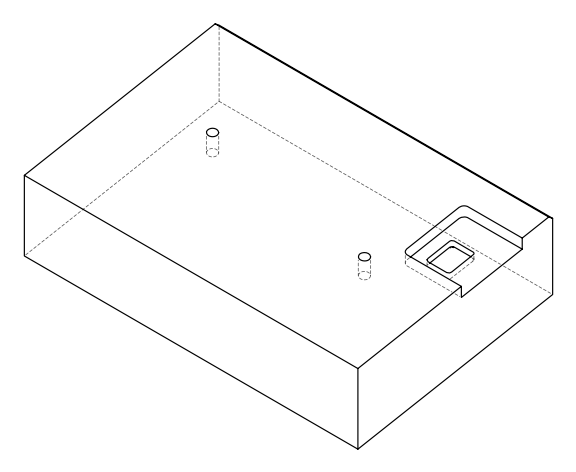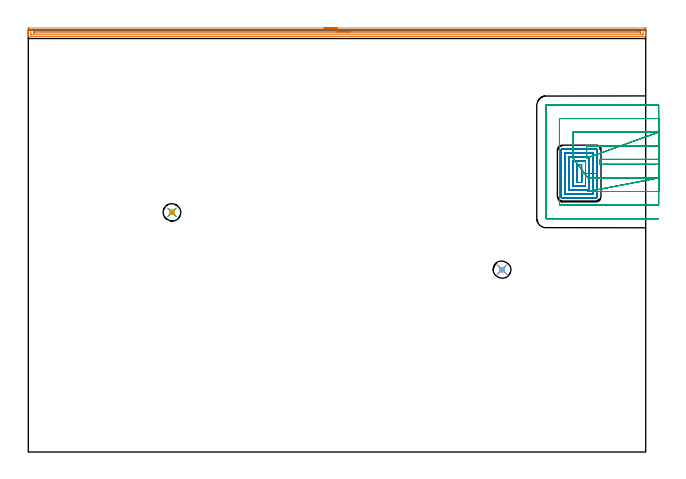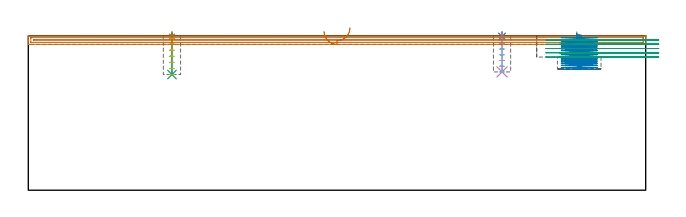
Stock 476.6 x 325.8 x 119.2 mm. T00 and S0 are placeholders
(PLAN: 9 operations, 5 tool changes, 42.6 min)
(1 SPOT_DRILL | STEP1POCKET | NXT0321_9005460120000 | 0.03 min | 2 mm3)
(2 SPOT_DRILL_1 | STEP1POCKET_1 | NXT0321_9005460120000 | 0.03 min | 2 mm3)
(3 DRILL_BLIND_HOLE_INTO_CENTER | STEP1POCKET | NXT0301_128 | 0.13 min | 3243 mm3)
(4 DRILL_BLIND_HOLE_INTO_CENTER_1 | STEP1POCKET_1 | NXT0301_128 | 0.12 min | 3018 mm3)
(5 MILL_ROUGH_BLIND_HOLE_CONTOUR | STEP1POCKET | NXT0201_013 | Spiral | 0.47 min | 961 mm3)
(6 MILL_ROUGH_BLIND_HOLE_CONTOUR_1 | STEP1POCKET_1 | NXT0201_013 | Spiral | 0.47 min | 903 mm3)
(7 AREA_MILL | FG_CHAMFER_SURFACE | UGT0205_001 | 11.61 min | 10381 mm3)
(8 MILL_RECTANGULAR_POCKET | POCKET_RECTANGULAR_STRAIGHT | UGT0201_084 | Follow Part, ap 1.5, ae 75% | 16.63 min | 37860 mm3)
(9 MILL_SLOT | SLOT_PARTIAL_RECTANGULAR | UGT0201_103 | Follow Part, ap 3.5, ae 75% | 13.1 min | 116040 mm3)
(TOOL NXT0321_9005460120000 | NC Spot Drill, 142deg, 12mm, Carbide, Uncoated | D12 PA142 FL30 Z2)
(TOOL NXT0301_128 | Carbide Drill 12mm [861.1-1200-036A1-GP GC34] | D12 PA150 FL37.4 Z2)
(TOOL NXT0201_013 | ENDMILL 10mm | D10 FL30 Z4)
(TOOL UGT0205_001 | Chamfer Mill 20 x 3 x 45 deg. | D20 FL50 Z2)
(TOOL UGT0201_084 | End mill 6 mm | D6 R1 FL30 Z4)
(TOOL UGT0201_103 | End Mill 14 mm | D14 FL19 Z2)
(OP 1 SPOT_DRILL)
G17 G21 G94 G90
T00 M6
G54
G17 G0 G90 X110.9 Y185. S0 M3
G43 Z129.2 H0
G94 G81 G98 Z118.623 F250. R122.2
G80
M5
M2
(OP 2 SPOT_DRILL_1)
G17 G21 G94 G90
T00 M6
G54
G17 G0 G90 X365.7 Y140.8 S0 M3
G43 Z129.2 H0
G94 G81 G98 Z118.623 F250. R122.2
G80
M5
M2
(OP 3 DRILL_BLIND_HOLE_INTO_CENTER)
G17 G21 G94 G90
T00 M6
G54
G17 G0 G90 X110.9 Y185. S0 M3
G43 Z129.2 H1
G94 G81 G98 Z89.3 F250. R121.2
G80
M5
M2
(OP 4 DRILL_BLIND_HOLE_INTO_CENTER_1)
G17 G21 G94 G90
T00 M6
G54
G17 G0 G90 X365.7 Y140.8 S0 M3
G43 Z129.2 H1
G94 G81 G98 Z91.3 F250. R121.2
G80
M5
M2
(OP 5 MILL_ROUGH_BLIND_HOLE_CONTOUR)
G17 G21 G94 G90
T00 M6
G54
G17 G0 G90 X110.9 Y185. S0 M3
G43 Z129.2 H0
Z117.5
G94 G3 X111.503 Y186.097 R0.714 F250.
X109.989 Y186.435 R1.097
X109.465 Y184.089 R1.7
X109.989 Y186.435 R-1.7
X109.727 Y185.262 R0.85
X110.9 Y185. R0.85
G0 Z112.8
G3 X111.503 Y186.097 R0.714
X109.989 Y186.435 R1.097
X109.465 Y184.089 R1.7
X109.989 Y186.435 R-1.7
X109.727 Y185.262 R0.85
X110.9 Y185. R0.85
G0 Z108.1
G3 X111.503 Y186.097 R0.714
X109.989 Y186.435 R1.097
X109.465 Y184.089 R1.7
X109.989 Y186.435 R-1.7
X109.727 Y185.262 R0.85
X110.9 Y185. R0.85
G0 Z103.4
G3 X111.503 Y186.097 R0.714
X109.989 Y186.435 R1.097
X109.465 Y184.089 R1.7
X109.989 Y186.435 R-1.7
X109.727 Y185.262 R0.85
X110.9 Y185. R0.85
G0 Z98.7
G3 X111.503 Y186.097 R0.714
X109.989 Y186.435 R1.097
X109.465 Y184.089 R1.7
X109.989 Y186.435 R-1.7
X109.727 Y185.262 R0.85
X110.9 Y185. R0.85
G0 Z94.
G3 X111.503 Y186.097 R0.714
X109.989 Y186.435 R1.097
X109.465 Y184.089 R1.7
X109.989 Y186.435 R-1.7
X109.727 Y185.262 R0.85
X110.9 Y185. R0.85
G0 Z89.3
G3 X111.503 Y186.097 R0.714
X109.989 Y186.435 R1.097
X109.465 Y184.089 R1.7
X109.989 Y186.435 R-1.7
X109.727 Y185.262 R0.85
X110.9 Y185. R0.85
G0 Z129.2
M5
M2
(OP 6 MILL_ROUGH_BLIND_HOLE_CONTOUR_1)
G17 G21 G94 G90
T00 M6
G54
G17 G0 G90 X365.7 Y140.8 S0 M3
G43 Z129.2 H0
Z117.786
G94 G3 X366.303 Y141.897 R0.714 F250.
X364.789 Y142.235 R1.097
X364.265 Y139.889 R1.7
X364.789 Y142.235 R-1.7
X364.527 Y141.062 R0.85
X365.7 Y140.8 R0.85
G0 Z113.371
G3 X366.303 Y141.897 R0.714
X364.789 Y142.235 R1.097
X364.265 Y139.889 R1.7
X364.789 Y142.235 R-1.7
X364.527 Y141.062 R0.85
X365.7 Y140.8 R0.85
G0 Z108.957
G3 X366.303 Y141.897 R0.714
X364.789 Y142.235 R1.097
X364.265 Y139.889 R1.7
X364.789 Y142.235 R-1.7
X364.527 Y141.062 R0.85
X365.7 Y140.8 R0.85
G0 Z104.543
G3 X366.303 Y141.897 R0.714
X364.789 Y142.235 R1.097
X364.265 Y139.889 R1.7
X364.789 Y142.235 R-1.7
X364.527 Y141.062 R0.85
X365.7 Y140.8 R0.85
G0 Z100.129
G3 X366.303 Y141.897 R0.714
X364.789 Y142.235 R1.097
X364.265 Y139.889 R1.7
X364.789 Y142.235 R-1.7
X364.527 Y141.062 R0.85
X365.7 Y140.8 R0.85
G0 Z95.714
G3 X366.303 Y141.897 R0.714
X364.789 Y142.235 R1.097
X364.265 Y139.889 R1.7
X364.789 Y142.235 R-1.7
X364.527 Y141.062 R0.85
X365.7 Y140.8 R0.85
G0 Z91.3
G3 X366.303 Y141.897 R0.714
X364.789 Y142.235 R1.097
X364.265 Y139.889 R1.7
X364.789 Y142.235 R-1.7
X364.527 Y141.062 R0.85
X365.7 Y140.8 R0.85
G0 Z129.2
M5
M2
(OP 7 AREA_MILL)
G17 G21 G94 G90
T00 M6
G54
G17 G0 G90 X228.3 Y327.3 S1061 M3
G43 Z129.2 H0
Z122.6
G94 G1 X228.338 Z121.728 F250.
X228.452 Z120.864
X228.641 Z120.012
X228.903 Z119.18
X229.237 Z118.374
X229.64 Z117.6
X230.108 Z116.864
X230.64 Z116.172
X231.229 Z115.529
X231.872 Z114.94
X232.564 Z114.408
X233.3 Z113.94
X234.074 Z113.537
X234.88 Z113.203
X235.712 Z112.941
X236.564 Z112.752
X237.428 Z112.638
X238.3 Z112.6
X475.979
X476.596 Y327.297
X476.598 Y327.296 Z112.601
X476.6 Y326.68 Z113.216
Y326.407 Z113.489
Y324.01 Z115.885
Y322.561 Z117.336
Y322.213 Z117.682
Y321.518 Z118.382
Y321.182 Z118.718
Y320.767 Z119.124
Y320.72 Z119.17
X476.592 Y320.703 Z119.188
X476.427 Y320.7 Z119.2
X0.174
X0.01 Y320.703 Z119.188
X0.007 Y320.765 Z119.127
X0. Y321.182 Z118.717
Y321.518 Z118.382
Y322.213 Z117.682
Y323.454 Z116.443
Y323.997 Z115.897
Y324.62 Z115.275
Y326.68 Z113.216
X0.002 Y327.296 Z112.601
X0.004 Y327.297 Z112.6
X0.621 Y327.3
X238.3
Y325.886 Z114.014
X474.192
X474.291 Y325.885 Z114.015
X474.488 Y325.88 Z114.02
X474.591 Y325.874 Z114.026
X474.595 Y325.845 Z114.055
X474.598 Y325.787 Z114.113
X474.6 Y325.379 Z114.521
X474.599 Y322.7 Z117.2
X474.59 Y322.213 Z117.687
X474.579 Y322.121 Z117.779
X474.39 Y322.116 Z117.784
X474.291 Y322.115 Z117.785
X2.408 Y322.114 Z117.786
X2.309 Y322.115 Z117.785
X2.112 Y322.121 Z117.779
X2.009 Y322.126 Z117.774
X2.005 Y322.155 Z117.745
X2.002 Y322.213 Z117.687
X2. Y322.621 Z117.279
X2.001 Y325.3 Z114.6
X2.01 Y325.787 Z114.113
X2.021 Y325.879 Z114.021
X2.21 Y325.884 Z114.016
X2.309 Y325.885 Z114.015
X238.3 Y325.886 Z114.014
Y324.472 Z115.428
X471.934 Y324.471 Z115.429
X472.405 Y324.469 Z115.431
X472.561 Y324.466 Z115.434
X472.581 Y324.465 Z115.435
X472.59 Y324.427 Z115.473
X472.595 Y324.324 Z115.576
X472.598 Y324.195 Z115.705
X472.6 Y324. Z115.9
Y323.806 Z116.094
X472.596 Y323.611 Z116.289
X472.592 Y323.556 Z116.344
X472.587 Y323.534 Z116.366
X472.58 Y323.533 Z116.367
X472.523 Y323.53 Z116.37
X472.405 Y323.529 Z116.371
X4.666
X4.195 Y323.531 Z116.369
X4.039 Y323.534 Z116.366
X4.019 Y323.535 Z116.365
X4.01 Y323.573 Z116.327
X4.005 Y323.676 Z116.224
X4.002 Y323.805 Z116.095
X4. Y324. Z115.9
Y324.194 Z115.706
X4.004 Y324.389 Z115.511
X4.008 Y324.444 Z115.456
X4.012 Y324.466 Z115.434
X4.02 Y324.467 Z115.433
X4.077 Y324.47 Z115.43
X4.195 Y324.471 Z115.429
X238.3 Y324.472 Z115.428
X239.172 Z115.467
X240.036 Z115.58
X240.888 Z115.769
X241.72 Z116.032
X242.526 Z116.365
X243.3 Z116.768
X244.036 Z117.237
X244.728 Z117.768
X245.371 Z118.357
X245.96 Z119.001
X246.492 Z119.693
X246.96 Z120.428
X247.363 Z121.202
X247.697 Z122.008
X247.959 Z122.84
X248.148 Z123.692
X248.262 Z124.557
X248.3 Z125.428
G0 Z129.2
M5
M2
(OP 8 MILL_RECTANGULAR_POCKET)
G17 G21 G94 G90
T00 M6
G54
G17 G0 G90 X423.4 Y214.066 S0 M3
G43 Z129.2 H0
Z122.2
G94 G1 Y208.1 Z120.601 F250.
X427.1 Z119.61
Y215. Z117.761
Y221.9 F500.
X423.4
Y208.1
X427.1
Y215.
X430.1
Y224.9
X420.4
Y205.1
X430.1
Y215.
X433.1
Y227.9
X417.4
Y202.1
X433.1
Y215.
X436.1
Y230.9
X414.4
Y199.1
X436.1
Y215.
X439.1
Y233.2
G3 X438.4 Y233.9 R0.7
G1 X412.1
G3 X411.4 Y233.2 R0.7
G1 Y196.8
G3 X412.1 Y196.1 R0.7
G1 X438.4
G3 X439.1 Y196.8 R0.7
G1 Y215.
Y216.
G0 X423.4 Y214.066 Z120.761
G1 Y208.1 Z119.162 F250.
X427.1 Z118.171
Y215. Z116.322
Y221.9 F500.
X423.4
Y208.1
X427.1
Y215.
X430.1
Y224.9
X420.4
Y205.1
X430.1
Y215.
X433.1
Y227.9
X417.4
Y202.1
X433.1
Y215.
X436.1
Y230.9
X414.4
Y199.1
X436.1
Y215.
X439.1
Y233.2
G3 X438.4 Y233.9 R0.7
G1 X412.1
G3 X411.4 Y233.2 R0.7
G1 Y196.8
G3 X412.1 Y196.1 R0.7
G1 X438.4
G3 X439.1 Y196.8 R0.7
G1 Y215.
Y216.
G0 X423.4 Y214.066 Z119.322
G1 Y208.1 Z117.724 F250.
X427.1 Z116.732
Y215. Z114.883
Y221.9 F500.
X423.4
Y208.1
X427.1
Y215.
X430.1
Y224.9
X420.4
Y205.1
X430.1
Y215.
X433.1
Y227.9
X417.4
Y202.1
X433.1
Y215.
X436.1
Y230.9
X414.4
Y199.1
X436.1
Y215.
X439.1
Y233.2
G3 X438.4 Y233.9 R0.7
G1 X412.1
G3 X411.4 Y233.2 R0.7
G1 Y196.8
G3 X412.1 Y196.1 R0.7
G1 X438.4
G3 X439.1 Y196.8 R0.7
G1 Y215.
Y216.
G0 X423.4 Y214.066 Z117.883
G1 Y208.1 Z116.285 F250.
X427.1 Z115.293
Y215. Z113.444
Y221.9 F500.
X423.4
Y208.1
X427.1
Y215.
X430.1
Y224.9
X420.4
Y205.1
X430.1
Y215.
X433.1
Y227.9
X417.4
Y202.1
X433.1
Y215.
X436.1
Y230.9
X414.4
Y199.1
X436.1
Y215.
X439.1
Y233.2
G3 X438.4 Y233.9 R0.7
G1 X412.1
G3 X411.4 Y233.2 R0.7
G1 Y196.8
G3 X412.1 Y196.1 R0.7
G1 X438.4
G3 X439.1 Y196.8 R0.7
G1 Y215.
Y216.
G0 X423.4 Y214.066 Z116.444
G1 Y208.1 Z114.846 F250.
X427.1 Z113.854
Y215. Z112.005
Y221.9 F500.
X423.4
Y208.1
X427.1
Y215.
X430.1
Y224.9
X420.4
Y205.1
X430.1
Y215.
X433.1
Y227.9
X417.4
Y202.1
X433.1
Y215.
X436.1
Y230.9
X414.4
Y199.1
X436.1
Y215.
X439.1
Y233.2
G3 X438.4 Y233.9 R0.7
G1 X412.1
G3 X411.4 Y233.2 R0.7
G1 Y196.8
G3 X412.1 Y196.1 R0.7
G1 X438.4
G3 X439.1 Y196.8 R0.7
G1 Y215.
Y216.
G0 X423.4 Y214.066 Z115.005
G1 Y208.1 Z113.407 F250.
X427.1 Z112.415
Y215. Z110.567
Y221.9 F500.
X423.4
Y208.1
X427.1
Y215.
X430.1
Y224.9
X420.4
Y205.1
X430.1
Y215.
X433.1
Y227.9
X417.4
Y202.1
X433.1
Y215.
X436.1
Y230.9
X414.4
Y199.1
X436.1
Y215.
X439.1
Y233.2
G3 X438.4 Y233.9 R0.7
G1 X412.1
G3 X411.4 Y233.2 R0.7
G1 Y196.8
G3 X412.1 Y196.1 R0.7
G1 X438.4
G3 X439.1 Y196.8 R0.7
G1 Y215.
Y216.
G0 X423.4 Y214.066 Z113.567
G1 Y208.1 Z111.968 F250.
X427.1 Z110.977
Y215. Z109.128
Y221.9 F500.
X423.4
Y208.1
X427.1
Y215.
X430.1
Y224.9
X420.4
Y205.1
X430.1
Y215.
X433.1
Y227.9
X417.4
Y202.1
X433.1
Y215.
X436.1
Y230.9
X414.4
Y199.1
X436.1
Y215.
X439.1
Y233.2
G3 X438.4 Y233.9 R0.7
G1 X412.1
G3 X411.4 Y233.2 R0.7
G1 Y196.8
G3 X412.1 Y196.1 R0.7
G1 X438.4
G3 X439.1 Y196.8 R0.7
G1 Y215.
Y216.
G0 X423.4 Y214.066 Z112.128
G1 Y208.1 Z110.529 F250.
X427.1 Z109.538
Y215. Z107.689
Y221.9 F500.
X423.4
Y208.1
X427.1
Y215.
X430.1
Y224.9
X420.4
Y205.1
X430.1
Y215.
X433.1
Y227.9
X417.4
Y202.1
X433.1
Y215.
X436.1
Y230.9
X414.4
Y199.1
X436.1
Y215.
X439.1
Y233.2
G3 X438.4 Y233.9 R0.7
G1 X412.1
G3 X411.4 Y233.2 R0.7
G1 Y196.8
G3 X412.1 Y196.1 R0.7
G1 X438.4
G3 X439.1 Y196.8 R0.7
G1 Y215.
Y216.
G0 X423.4 Y214.066 Z110.689
G1 Y208.1 Z109.09 F250.
X427.1 Z108.099
Y215. Z106.25
Y221.9 F500.
X423.4
Y208.1
X427.1
Y215.
X430.1
Y224.9
X420.4
Y205.1
X430.1
Y215.
X433.1
Y227.9
X417.4
Y202.1
X433.1
Y215.
X436.1
Y230.9
X414.4
Y199.1
X436.1
Y215.
X439.1
Y233.2
G3 X438.4 Y233.9 R0.7
G1 X412.1
G3 X411.4 Y233.2 R0.7
G1 Y196.8
G3 X412.1 Y196.1 R0.7
G1 X438.4
G3 X439.1 Y196.8 R0.7
G1 Y215.
Y216.
G0 X423.4 Y214.066 Z109.25
G1 Y208.1 Z107.651 F250.
X427.1 Z106.66
Y215. Z104.811
Y221.9 F500.
X423.4
Y208.1
X427.1
Y215.
X430.1
Y224.9
X420.4
Y205.1
X430.1
Y215.
X433.1
Y227.9
X417.4
Y202.1
X433.1
Y215.
X436.1
Y230.9
X414.4
Y199.1
X436.1
Y215.
X439.1
Y233.2
G3 X438.4 Y233.9 R0.7
G1 X412.1
G3 X411.4 Y233.2 R0.7
G1 Y196.8
G3 X412.1 Y196.1 R0.7
G1 X438.4
G3 X439.1 Y196.8 R0.7
G1 Y215.
Y216.
G0 X423.4 Y214.066 Z107.811
G1 Y208.1 Z106.212 F250.
X427.1 Z105.221
Y215. Z103.372
Y221.9 F500.
X423.4
Y208.1
X427.1
Y215.
X430.1
Y224.9
X420.4
Y205.1
X430.1
Y215.
X433.1
Y227.9
X417.4
Y202.1
X433.1
Y215.
X436.1
Y230.9
X414.4
Y199.1
X436.1
Y215.
X439.1
Y233.2
G3 X438.4 Y233.9 R0.7
G1 X412.1
G3 X411.4 Y233.2 R0.7
G1 Y196.8
G3 X412.1 Y196.1 R0.7
G1 X438.4
G3 X439.1 Y196.8 R0.7
G1 Y215.
Y216.
G0 X423.4 Y214.066 Z106.372
G1 Y208.1 Z104.774 F250.
X427.1 Z103.782
Y215. Z101.933
Y221.9 F500.
X423.4
Y208.1
X427.1
Y215.
X430.1
Y224.9
X420.4
Y205.1
X430.1
Y215.
X433.1
Y227.9
X417.4
Y202.1
X433.1
Y215.
X436.1
Y230.9
X414.4
Y199.1
X436.1
Y215.
X439.1
Y233.2
G3 X438.4 Y233.9 R0.7
G1 X412.1
G3 X411.4 Y233.2 R0.7
G1 Y196.8
G3 X412.1 Y196.1 R0.7
G1 X438.4
G3 X439.1 Y196.8 R0.7
G1 Y215.
Y216.
G0 X423.4 Y214.066 Z104.933
G1 Y208.1 Z103.335 F250.
X427.1 Z102.343
Y215. Z100.494
Y221.9 F500.
X423.4
Y208.1
X427.1
Y215.
X430.1
Y224.9
X420.4
Y205.1
X430.1
Y215.
X433.1
Y227.9
X417.4
Y202.1
X433.1
Y215.
X436.1
Y230.9
X414.4
Y199.1
X436.1
Y215.
X439.1
Y233.2
G3 X438.4 Y233.9 R0.7
G1 X412.1
G3 X411.4 Y233.2 R0.7
G1 Y196.8
G3 X412.1 Y196.1 R0.7
G1 X438.4
G3 X439.1 Y196.8 R0.7
G1 Y215.
Y216.
G0 X423.4 Y214.066 Z103.494
G1 Y208.1 Z101.896 F250.
X427.1 Z100.904
Y215. Z99.056
Y221.9 F500.
X423.4
Y208.1
X427.1
Y215.
X430.1
Y224.9
X420.4
Y205.1
X430.1
Y215.
X433.1
Y227.9
X417.4
Y202.1
X433.1
Y215.
X436.1
Y230.9
X414.4
Y199.1
X436.1
Y215.
X439.1
Y233.2
G3 X438.4 Y233.9 R0.7
G1 X412.1
G3 X411.4 Y233.2 R0.7
G1 Y196.8
G3 X412.1 Y196.1 R0.7
G1 X438.4
G3 X439.1 Y196.8 R0.7
G1 Y215.
Y216.
G0 X423.4 Y214.066 Z102.056
G1 Y208.1 Z100.457 F250.
X427.1 Z99.465
Y215. Z97.617
Y221.9 F500.
X423.4
Y208.1
X427.1
Y215.
X430.1
Y224.9
X420.4
Y205.1
X430.1
Y215.
X433.1
Y227.9
X417.4
Y202.1
X433.1
Y215.
X436.1
Y230.9
X414.4
Y199.1
X436.1
Y215.
X439.1
Y233.2
G3 X438.4 Y233.9 R0.7
G1 X412.1
G3 X411.4 Y233.2 R0.7
G1 Y196.8
G3 X412.1 Y196.1 R0.7
G1 X438.4
G3 X439.1 Y196.8 R0.7
G1 Y215.
Y216.
G0 X423.4 Y214.066 Z100.617
G1 Y208.1 Z99.018 F250.
X427.1 Z98.027
Y215. Z96.178
Y221.9 F500.
X423.4
Y208.1
X427.1
Y215.
X430.1
Y224.9
X420.4
Y205.1
X430.1
Y215.
X433.1
Y227.9
X417.4
Y202.1
X433.1
Y215.
X436.1
Y230.9
X414.4
Y199.1
X436.1
Y215.
X439.1
Y233.2
G3 X438.4 Y233.9 R0.7
G1 X412.1
G3 X411.4 Y233.2 R0.7
G1 Y196.8
G3 X412.1 Y196.1 R0.7
G1 X438.4
G3 X439.1 Y196.8 R0.7
G1 Y215.
Y216.
G0 X423.4 Y214.066 Z99.178
G1 Y208.1 Z97.579 F250.
X427.1 Z96.588
Y215. Z94.739
Y221.9 F500.
X423.4
Y208.1
X427.1
Y215.
X430.1
Y224.9
X420.4
Y205.1
X430.1
Y215.
X433.1
Y227.9
X417.4
Y202.1
X433.1
Y215.
X436.1
Y230.9
X414.4
Y199.1
X436.1
Y215.
X439.1
Y233.2
G3 X438.4 Y233.9 R0.7
G1 X412.1
G3 X411.4 Y233.2 R0.7
G1 Y196.8
G3 X412.1 Y196.1 R0.7
G1 X438.4
G3 X439.1 Y196.8 R0.7
G1 Y215.
Y216.
G0 X423.4 Y214.066 Z97.739
G1 Y208.1 Z96.14 F250.
X427.1 Z95.149
Y215. Z93.3
Y221.9 F500.
X423.4
Y208.1
X427.1
Y215.
X430.1
Y224.9
X420.4
Y205.1
X430.1
Y215.
X433.1
Y227.9
X417.4
Y202.1
X433.1
Y215.
X436.1
Y230.9
X414.4
Y199.1
X436.1
Y215.
X439.1
Y233.2
G3 X438.4 Y233.9 R0.7
G1 X412.1
G3 X411.4 Y233.2 R0.7
G1 Y196.8
G3 X412.1 Y196.1 R0.7
G1 X438.4
G3 X439.1 Y196.8 R0.7
G1 Y215.
Y216.
G0 Z129.2
M5
M2
(OP 9 MILL_SLOT)
G17 G21 G94 G90
T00 M6
G54
G17 G0 G90 X486.6 Y225.9 S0 M3
G43 Z129.2 H0
Z115.92
G94 G1 X483.6 F250.
X441.5 F500.
Y222.1
X483.6
X486.6 F250.
Y236.4
X483.6
X431. F500.
Y229.9
Y226.9 F250.
X486.6 Y246.9 F500.
X483.6 F250.
X420.5 F500.
Y229.9
Y226.9 F250.
X432.1 Y211.6 F500.
X435.1 F250.
X483.6 F500.
X486.6 F250.
X432.1 Y201.1 F500.
X435.1 F250.
X483.6 F500.
X486.6 F250.
Y257.4
X483.6
X410. F500.
Y190.6
X483.6
X486.6 F250.
Y267.9
X483.6
X399.9 F500.
G3 X399.5 Y267.5 R0.4
G1 Y180.5
G3 X399.9 Y180.1 R0.4
G1 X483.6
X486.6 F250.
G0 Y225.9 Z112.64
G1 X483.6
X441.5 F500.
Y222.1
X483.6
X486.6 F250.
Y236.4
X483.6
X431. F500.
Y229.9
Y226.9 F250.
X486.6 Y246.9 F500.
X483.6 F250.
X420.5 F500.
Y229.9
Y226.9 F250.
X432.1 Y211.6 F500.
X435.1 F250.
X483.6 F500.
X486.6 F250.
X432.1 Y201.1 F500.
X435.1 F250.
X483.6 F500.
X486.6 F250.
Y257.4
X483.6
X410. F500.
Y190.6
X483.6
X486.6 F250.
Y267.9
X483.6
X399.9 F500.
G3 X399.5 Y267.5 R0.4
G1 Y180.5
G3 X399.9 Y180.1 R0.4
G1 X483.6
X486.6 F250.
G0 Y225.9 Z109.36
G1 X483.6
X441.5 F500.
Y222.1
X483.6
X486.6 F250.
Y236.4
X483.6
X431. F500.
Y229.9
Y226.9 F250.
X486.6 Y246.9 F500.
X483.6 F250.
X420.5 F500.
Y229.9
Y226.9 F250.
X432.1 Y211.6 F500.
X435.1 F250.
X483.6 F500.
X486.6 F250.
X432.1 Y201.1 F500.
X435.1 F250.
X483.6 F500.
X486.6 F250.
Y257.4
X483.6
X410. F500.
Y190.6
X483.6
X486.6 F250.
Y267.9
X483.6
X399.9 F500.
G3 X399.5 Y267.5 R0.4
G1 Y180.5
G3 X399.9 Y180.1 R0.4
G1 X483.6
X486.6 F250.
G0 Y225.9 Z106.08
G1 X483.6
X441.5 F500.
Y222.1
X483.6
X486.6 F250.
Y236.4
X483.6
X431. F500.
Y229.9
Y226.9 F250.
X486.6 Y246.9 F500.
X483.6 F250.
X420.5 F500.
Y229.9
Y226.9 F250.
X432.1 Y211.6 F500.
X435.1 F250.
X483.6 F500.
X486.6 F250.
X432.1 Y201.1 F500.
X435.1 F250.
X483.6 F500.
X486.6 F250.
Y257.4
X483.6
X410. F500.
Y190.6
X483.6
X486.6 F250.
Y267.9
X483.6
X399.9 F500.
G3 X399.5 Y267.5 R0.4
G1 Y180.5
G3 X399.9 Y180.1 R0.4
G1 X483.6
X486.6 F250.
G0 Y225.9 Z102.8
G1 X483.6
X441.5 F500.
Y222.1
X483.6
X486.6 F250.
Y236.4
X483.6
X431. F500.
Y229.9
Y226.9 F250.
X486.6 Y246.9 F500.
X483.6 F250.
X420.5 F500.
Y229.9
Y226.9 F250.
X432.1 Y211.6 F500.
X435.1 F250.
X483.6 F500.
X486.6 F250.
X432.1 Y201.1 F500.
X435.1 F250.
X483.6 F500.
X486.6 F250.
Y257.4
X483.6
X410. F500.
Y190.6
X483.6
X486.6 F250.
Y267.9
X483.6
X399.9 F500.
G3 X399.5 Y267.5 R0.4
G1 Y180.5
G3 X399.9 Y180.1 R0.4
G1 X483.6
X486.6 F250.
G0 Z129.2
M5
M2
